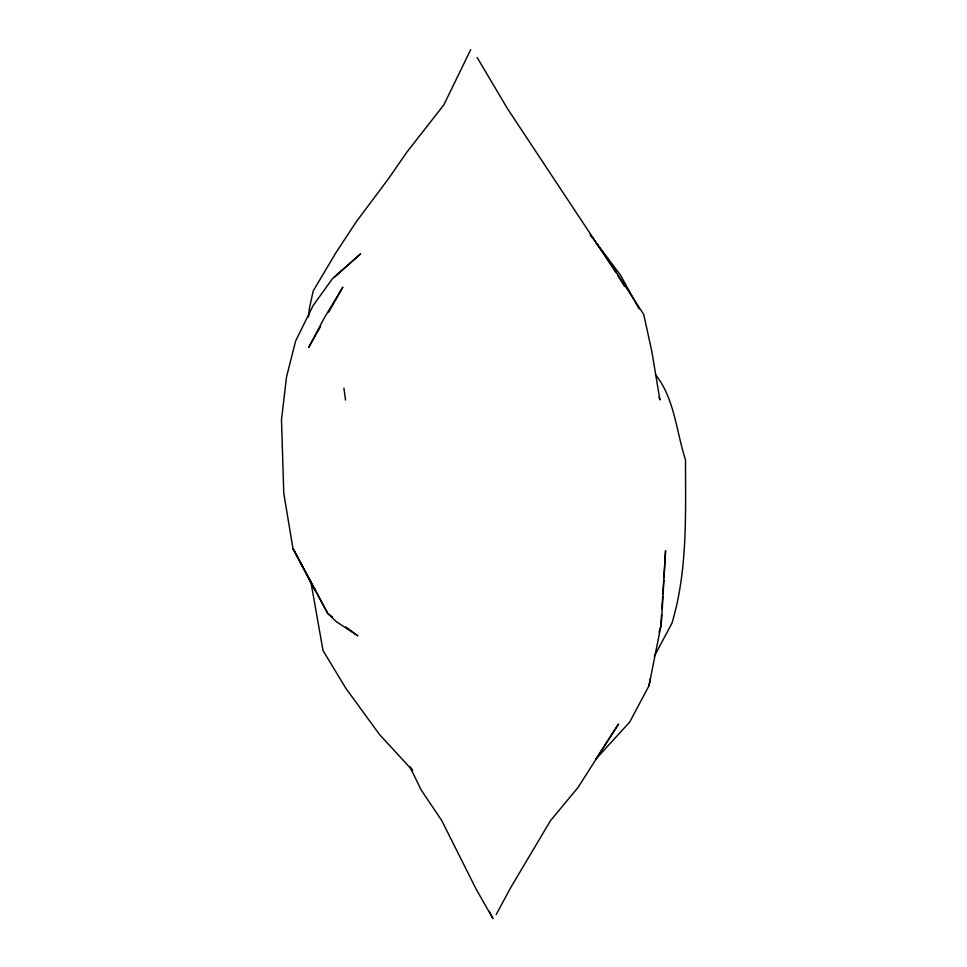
<?xml version="1.0" encoding="UTF-8"?>
<svg xmlns="http://www.w3.org/2000/svg" width="967" height="967" viewBox="0 0 967 967"><rect width="100%" height="100%" fill="white"/><g stroke="black" fill="none" stroke-linecap="round" stroke-linejoin="round"><path stroke-width="1.45" d="M661.537 614.698L660.787 626.628L648.966 685.808L629.71 722.059L595.781 759.192L618.542 724.041L577.952 787.549L550.416 820.778L510.685 887.658L496.18 914.552M661.912 608.726L662.661 596.808M662.854 593.823L663.7 580.405M663.882 577.42L665.574 550.586L661.694 618.759L660.787 626.628L659.059 632.2M308.521 316.91L309.464 307.941L313.248 290.862L336.081 252.447L356.702 221.165L388.323 178.943L407.034 151.928L443.853 104.859L470.711 49.619M648.966 685.808L650.477 678.314M654.248 656.327L671.92 623.292C687.815 570.192 685.446 514.734 685.518 459.978C676.235 431.512 674.724 398.622 655.408 374.519M320.585 326.447L308.727 347.395L323.848 318.687L342.826 287.163L328.744 312.039M334.268 277.251L360.655 253.825L332.467 278.689L313.103 305.584L295.636 340.976L286.498 377.082L281.482 419.799L283.778 493.194L292.941 548.446L327.753 613.489L336.431 621.733L357.814 635.851L345.787 626.906M332.563 617.067L327.753 613.489L292.941 548.446L315.182 590.789L314.36 587.9M412.655 770.566L379.523 734.521L346.005 688.54L323.051 650.634L310.721 581.046M411.93 769.14L409.96 766.916L421.213 790.063L441.689 820.451L476.042 888.927L492.952 918.65L489.35 911.434M592.771 238.293L590.172 234.679L620.5 275.148L639.151 308.957M596.252 243.128L606.66 257.609L643.708 314.384L651.782 351.19L659.905 399.927L659.143 397.147M616.052 272.718L507.615 108.86L477.166 57.5M617.623 275.232L624.67 286.558M343.926 388.13L345.521 400.06"/></g></svg>
